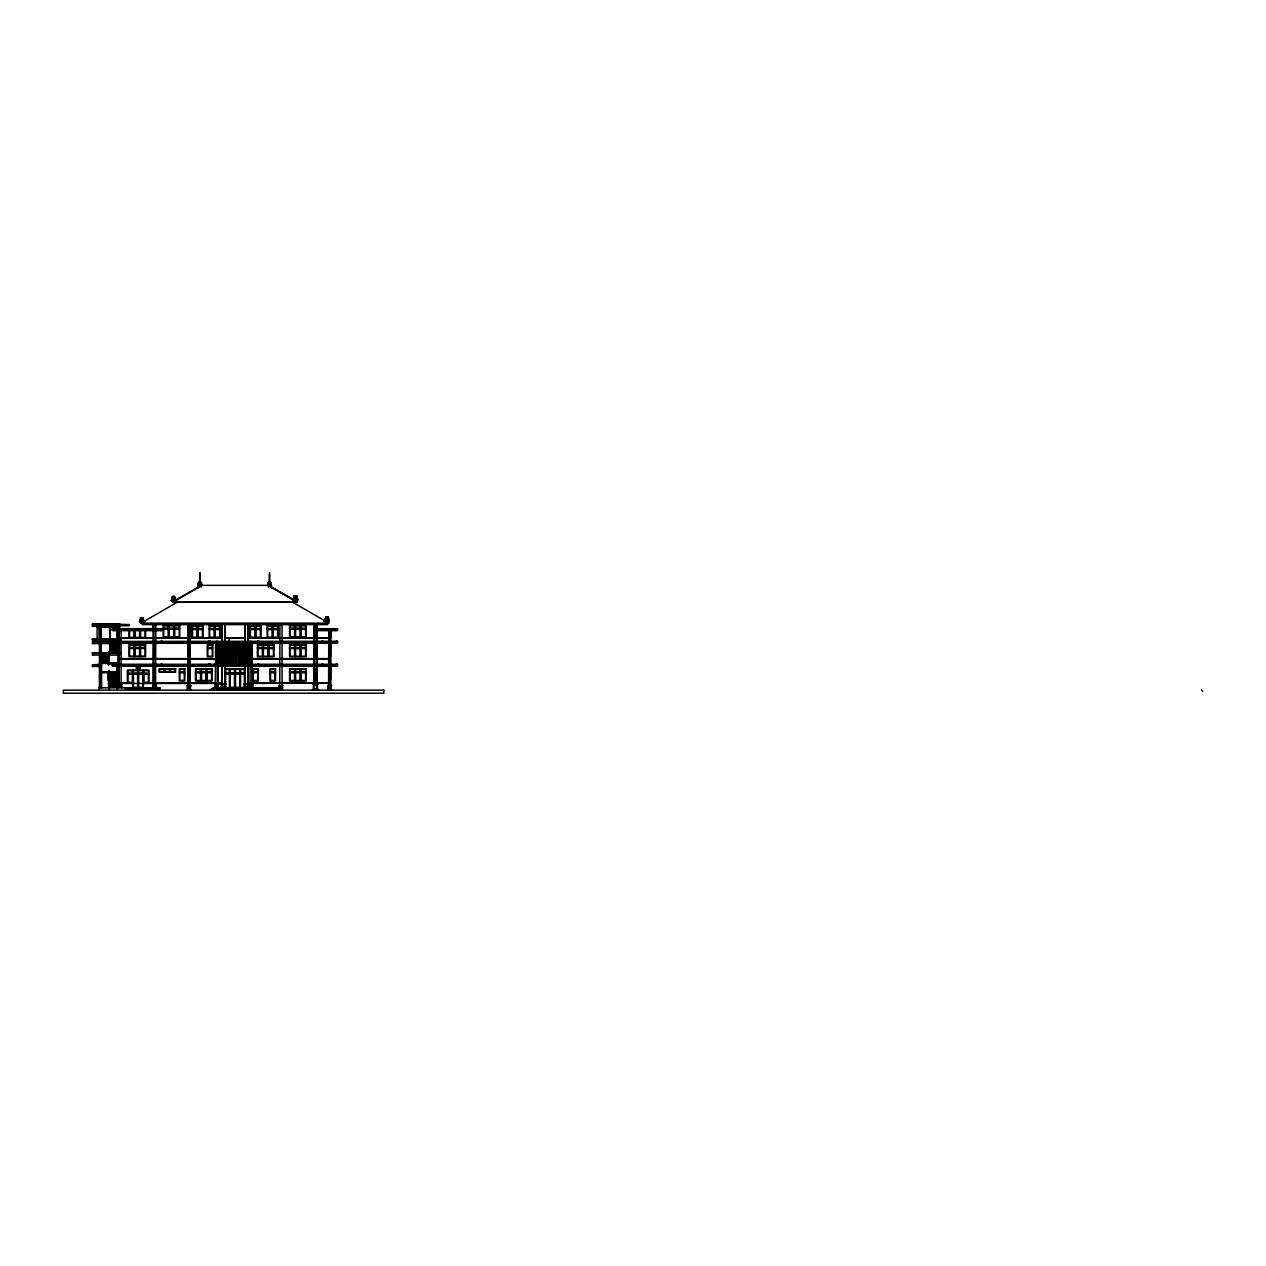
<?xml version="1.0" encoding="UTF-8"?>
<svg xmlns="http://www.w3.org/2000/svg" width="1266" height="1266" viewBox="0 0 1266 1266"><rect width="100%" height="100%" fill="white"/><g stroke="black" fill="none" stroke-linecap="round" stroke-linejoin="round"><path stroke-width="1.5" d="M221.708 664.84L221.708 641.862M231.219 664.84L231.219 641.862M296.355 597.615A2.026 1.424 90 0 0 296.56 598.058C296.56 598.47 289.993 598.644 296.497 597.394M296.149 598.739C291.496 596.602 296.323 601.54 295.532 598.343A2.026 1.424 -90 0 1 295.342 597.9A1.899 1.345 -90 0 1 295.025 597.204L295.01 595.938L294.377 597.457A1.899 1.345 -90 0 0 294.741 598.343L295.12 598.248A1.725 1.219 -90 0 1 295.279 597.647L295.326 598.169M326.122 616.938L325.473 619.169L326.865 620.293M328.147 618.9A2.026 1.424 90 0 0 328.353 619.343L325.932 620.245A1.725 1.219 -90 0 1 325.963 618.932L326.406 617.476L328.574 617.365M293.997 599.04L295.247 597.536M297.352 599.071C299.631 597.774 293.142 603.391 295.105 598.248M155.322 686.504L155.623 624.613M140.7 619.485A2.026 1.424 90 0 1 140.494 619.929C140.732 621.02 144.435 621.416 143.913 621.416M140.684 620.704L141.143 620.245A1.63 1.155 -90 0 0 141.602 619.438M143.533 621.812L141.713 621.527L141.681 620.261A2.026 1.424 -90 0 0 141.871 619.818M172.793 599.182C170.878 601.508 173.395 598.676 171.401 600.48M172.872 599.609L171.765 599.546L172.682 600.495M217.546 684.89C219.873 687.201 213.527 688.118 215.853 684.827M252.029 684.89C254.482 687.137 248.073 688.293 250.336 684.827M143.454 620.198L142.203 620.166L143.311 620.878M174.534 597.979A2.216 1.567 -90 0 0 174.597 596.65L174.281 596.935A2.247 1.583 -90 0 1 174.233 598.138L174.502 598.644A1.63 1.155 -90 0 0 174.866 597.346L174.914 597.789A1.899 1.345 -90 0 1 174.613 598.628L174.249 598.549A1.709 1.203 -90 0 0 174.708 597.014C175.8 599.103 170.055 600.037 172.825 598.897M175.388 600.385C176.591 598.755 169.359 595.859 173.774 596.634M174.882 599.071C176.306 599.894 172.888 599.135 173.015 598.644M295.769 597.979L294.487 597.061L294.614 598.581M328.29 618.647L325.457 618.647L325.995 619.818M326.106 619.739L325.916 618.884A1.614 1.139 -90 0 1 325.837 618.504A2.247 1.583 -90 0 1 325.821 617.349L328.464 617.46L327.752 617.903A1.709 1.203 -90 0 0 328.211 619.565C330.109 619.28 327.229 622.286 329.033 621.163M140.953 620.261L139.861 621.479L140.748 620.514M141.903 621.638L143.374 619.754L142.868 617.539M143.28 621.653L142.283 620.736M143.818 621.464L142.726 621.21L142.694 618.631A1.709 1.203 -90 0 1 142.108 620.198L143.39 619.343L142.124 618.045M171.749 600.242L172.065 598.644A2.026 1.424 90 0 0 172.271 598.201M174.676 598.85L174.328 599.847L174.17 598.945A1.725 1.219 -90 0 0 174.091 597.948A3.118 2.2 -90 0 0 174.392 597.457L174.107 596.476M140.035 621.559L139.925 620.261A2.026 1.424 -90 0 0 140.115 619.818M171.923 598.533A2.026 1.424 -90 0 1 171.717 598.976L172.176 598.786M174.787 600.859L174.597 600.844A2.026 1.44 -90 0 1 174.36 600.321L175.278 600.385L173.711 599.087L175.436 600.242L171.179 600.48M141.349 618.473L140.811 617.586M327.055 620.704L327.103 619.628A2.026 1.424 -90 0 1 326.897 619.185M141.048 619.327L140.937 619.485A1.614 1.139 -90 0 1 140.795 620.15L140.922 619.865M143.707 621.495C141.824 621.701 143.723 619.707 141.776 621.543M143.39 620.53L142.393 621.559A1.725 1.219 -90 0 0 142.821 619.565L142.757 619.644M171.543 599.989L172.714 598.865A1.614 1.139 -90 0 0 172.825 598.47L172.508 598.201M171.907 600.068L172.018 599.04M172.856 598.565L171.97 598.138M174.028 598.628L174.518 597.679A1.63 1.155 -90 0 1 174.154 598.976L174.629 599.103M175.009 599.245L174.091 599.942L175.436 600.163M326.976 618.014A1.709 1.203 -90 0 0 327.435 619.565L327.229 619.834M142.298 618.077L140.225 617.919M172.318 596.492L174.344 596.239M329.413 621.163C320.63 619.343 330.695 621.923 328.226 620.103M328.685 620.656L328.701 620.862A2.026 1.44 -90 0 1 328.385 621.574A1.709 1.203 90 0 1 327.688 621.717A1.788 1.266 -90 0 1 327.324 621.559M142.472 619.739L142.662 619.232A3.118 2.2 -90 0 0 142.821 618.742L143.121 617.792L140.795 617.887M294.519 596.064L293.934 595.922A2.247 1.583 -90 0 0 294.044 597.22A1.614 1.139 -90 0 0 294.361 597.948L294.282 597.932A1.709 1.203 -90 0 1 293.918 596.444L294.06 595.938M295.215 597.552L295.136 597.663A3.118 2.2 -90 0 1 294.962 597.172L295.263 596.08A2.216 1.567 -90 0 0 295.405 597.394M326.818 617.634L326.359 617.507A2.216 1.567 -90 0 0 326.391 618.963A1.614 1.139 -90 0 0 326.66 619.533L326.691 619.501M328.543 621.353L327.577 621.226L328.685 620.593M234.621 650.028L235.365 650.107M294.519 595.795L293.712 597.204A1.899 1.345 -90 0 0 294.013 598.043L296.007 598.043A1.709 1.203 -90 0 1 295.453 596.444L296.086 595.653M139.988 619.628L141.934 619.422M140.558 619.296L141.032 618.631A1.709 1.203 -90 0 1 140.573 620.198L140.447 620.134M293.665 597.362A1.725 1.219 -90 0 0 293.854 598.929L294.503 599.309M325.489 621.226C327.831 620.593 322.767 619.944 328.464 620.53M328.796 618.963L326.85 618.805M327.815 618.758L327.815 618.758A3.118 2.2 -90 0 1 327.562 618.156L328.305 617.428M327.34 619.849L328.606 618.805M143.454 620.957L143.612 620.957M172.16 599.593L171.97 600.654A2.026 1.44 -90 0 1 171.622 600.321L171.828 600.701A1.693 1.187 -90 0 0 172.825 601.002M174.645 599.404L174.138 599.926M142.678 621.195L142.441 620.008A1.899 1.345 -90 0 0 142.71 618.979M143.105 620.799L142.298 621.29M175.119 600.416L175.056 599.293M293.396 598.755L294.424 597.41M294.851 598.723L295.294 599.688M172.097 599.91L171.97 599.878M295.658 599.229L292.24 599.182M297.083 597.9A2.026 1.424 -90 0 0 297.288 598.343L296.972 599.135M142.488 621.305L142.916 621.796M174.17 599.704L175.04 600.717M174.534 599.324L174.771 599.514A1.725 1.219 -90 0 0 174.961 597.948L174.961 598.058M119.146 686.457C119.684 689.068 123.514 683.134 118.862 685.096M141.159 619.58L140.937 619.485A2.216 1.567 -90 0 0 141.143 618.267L141.301 618.473M173.964 598.612C171.622 601.477 177.193 599.752 175.483 601.192A1.693 1.187 -90 0 1 174.344 601.176A2.026 1.44 -90 0 1 174.012 600.67M296.307 597.22L296.117 597.615A1.614 1.139 -90 0 0 296.418 598.248L296.228 598.138M325.979 620.182L326.881 621.005M171.796 598.28L174.645 598.232A1.725 1.219 -90 0 1 174.423 599.847L174.93 600.543M296.007 598.043L296.117 597.52A2.247 1.583 -90 0 1 296.07 596.349L295.769 596.872A3.118 2.2 -90 0 0 296.038 597.378L296.181 597.33M325.758 617.412L325.71 617.729A1.709 1.203 -90 0 0 326.011 619.09L325.409 619.612L326.565 619.533A1.709 1.203 -90 0 1 326.217 618.014L326.311 617.634M328.416 619.248L327.657 619.027M142.298 621.036L142.441 620.593A1.725 1.219 -90 0 0 142.52 619.232L143.39 619.232A1.725 1.219 -90 0 1 143.011 621.1L142.773 621.479A2.026 1.44 -90 0 0 143.216 622.144L144.815 621.036L144.277 622.144M173.758 598.153L173.774 598.296A3.118 2.2 -90 0 0 174.043 597.789L173.727 596.872M294.313 599.277L293.427 599.087M325.868 621.179L326.406 620.799M325.694 620.293L325.837 619.976M325.773 620.087L324.951 620.831M174.138 598.312L174.17 598.296A1.899 1.345 -90 0 0 174.265 597.694L174.075 597.71M295.247 596.175L297.019 596.08M224.573 686.663C227.421 684.051 219.477 684.099 222.31 686.663M247.55 686.663L248.025 685.048L244.939 685.033M175.325 600.211L174.914 599.862M294.867 598.138C294.661 594.656 293.206 599.135 293.886 598.28M293.997 599.087C295.928 601.144 293.206 599.024 293.522 600.575A1.788 1.266 -90 0 0 293.886 600.749A1.709 1.203 90 0 0 294.582 600.59A2.026 1.44 90 0 0 294.994 600.037L293.87 599.831L295.263 599.657M326.327 621.02L324.982 620.941L325.916 620.767M328.448 618.963L328.321 618.995A3.118 2.2 -90 0 1 328.068 618.457L328.226 617.491M225.934 684.226L220.854 684.115L225.934 684.115M248.927 684.226L243.847 684.115L248.927 684.115M312.892 684.115L317.972 684.226L312.908 684.305M186.656 690.128L191.119 689.986M220.506 687.644L220.885 687.137A2.405 1.709 90 0 1 221.218 686.963L225.665 686.963A2.405 1.709 -90 0 1 225.997 687.121L226.361 687.644M243.499 687.644L243.863 687.137A2.405 1.709 -90 0 1 244.196 686.963L248.658 686.963A2.405 1.709 -90 0 1 248.975 687.121L249.355 687.644M312.465 689.938L312.829 689.432A2.405 1.709 -90 0 1 313.161 689.258L317.608 689.163A2.405 1.709 -90 0 1 317.94 689.432L318.32 689.938M327.593 689.986L331.391 689.416M139.877 620.498L143.074 621.321M323.843 621.036L325.03 621.179M325.457 622.033A1.788 1.266 -90 0 1 325.077 621.859L324.539 620.751L325.647 621.464M324.333 621.321L328.464 621.511M117.833 687.723L118.007 687.485A1.804 1.282 -90 0 1 118.355 687.327M174.771 598.834L173.569 599.467M152.316 687.723L152.49 687.485A1.804 1.282 -90 0 1 152.838 687.327L156.114 687.311A1.804 1.282 -90 0 1 156.462 687.485L156.636 687.723M214.54 687.691L214.714 687.454A1.804 1.282 -90 0 1 215.046 687.28L218.322 687.28A1.804 1.282 -90 0 1 218.67 687.454L218.844 687.691M249.006 687.691L249.18 687.454A1.804 1.282 -90 0 1 249.529 687.28L252.804 687.28A1.804 1.282 -90 0 1 253.153 687.454L253.469 688.641M326.755 618.868L326.691 618.947A3.118 2.2 -90 0 1 326.533 618.457L325.504 618.488A1.899 1.345 -90 0 0 325.805 619.327L325.773 619.754M326.042 618.346L326.011 618.773A1.899 1.345 -90 0 0 326.311 619.628L326.422 619.549A1.63 1.155 -90 0 1 326.058 618.346L327.15 618.346A2.216 1.567 -90 0 1 327.134 617.349L326.802 618.409M296.276 596.064L293.934 595.922M190.77 685.84L187.146 685.871L190.85 685.776M279.074 685.666L282.745 685.666M282.729 685.84L279.09 685.84M327.926 685.666L331.581 685.666M331.581 685.84L327.926 685.84M294.361 598.391L293.538 598.407M294.392 595.906L294.234 596.872M295.928 595.906L295.753 597.489A1.899 1.345 -90 0 0 295.991 598.201A1.63 1.155 -90 0 1 295.579 597.061M326.691 617.491L326.565 618.314A1.709 1.203 -90 0 1 326.47 617.729M235.191 651.721L233.973 654.475L232.374 651.721M294.851 599.768L294.029 599.942M326.106 621.448L326.691 621.195M327.577 621.226L328.923 621.274M328.875 620.134L328.052 619.913M328.021 619.422L327.625 619.628A1.899 1.345 -90 0 1 327.324 618.773L327.641 617.634A2.247 1.583 -90 0 0 327.657 618.805A1.614 1.139 -90 0 0 327.989 619.533L326.675 619.296M296.861 596.159L296.181 596.729A1.709 1.203 -90 0 0 296.56 598.185L296.323 598.138M328.385 617.222L327.245 617.729A1.709 1.203 -90 0 0 327.704 619.28M143.359 619.074A1.899 1.345 -90 0 1 143.042 619.913L143.517 620.261M326.28 621.131L326.359 621.195M143.026 620.482L142.457 620.356A1.63 1.155 -90 0 0 142.726 618.963L142.789 619.311A1.899 1.345 -90 0 1 142.457 620.245L142.488 620.53M174.312 597.046L174.36 597.346A1.709 1.203 -90 0 1 173.901 598.913L173.743 599.546M296.481 596.191L296.497 597.172A3.118 2.2 -90 0 0 296.766 597.663M173.838 599.071L174.835 599.34M294.709 598.755L294.218 599.483M327.704 617.128L326.311 617.048M295.089 597.41A1.899 1.345 -90 0 0 295.405 598.343L295.041 598.644M294.06 599.309L297.842 599.72M143.137 622.033L139.719 621.622M325.694 621.4L326.327 621.242M328.495 623.141L327.293 624.613L142.567 624.613L141.365 623.141M328.068 621.226L328.163 621.195M139.371 621.796L145.02 621.606M172.303 598.897L172.334 598.913A1.709 1.203 -90 0 0 172.825 597.346L172.587 596.84M294.44 599.847L294.82 599.657A1.725 1.219 -90 0 1 294.392 597.647L297.225 597.679M118.244 684.146L121.742 684.146M121.71 684.51L118.308 684.526M152.727 684.146L156.224 684.146M156.193 684.51L152.79 684.526M214.951 684.115L218.432 684.115M249.418 684.115L252.915 684.115M295.057 598.454L295.231 598.407A1.709 1.203 -90 0 1 294.646 596.729L294.693 596.397A2.216 1.567 -90 0 0 294.82 597.679M173.284 600.1L172.176 600.543M325.789 617.191L326.011 618.077M294.123 597.979L294.155 597.995A1.63 1.155 -90 0 1 293.759 596.761M174.138 600.954L201.389 585.351L268.487 585.351L297.178 602.315L172.445 601.92M199.696 586.728L172.682 602.315L297.178 601.92M177.905 601.841L141.001 623.141L328.859 623.141L291.955 601.841M141.112 617.539L141.555 617.982A2.247 1.583 -90 0 1 141.76 618.425M142.235 619.913L143.042 619.913A1.63 1.155 -90 0 0 143.311 618.631M172.366 596.856L172.603 597.995M155.655 686.773C152.695 689.005 152.395 682.96 155.655 685.096M172.698 600.416L172.667 599.404M233.308 650.186C233.656 648.303 233.34 651.389 233.308 649.458M143.137 619.818L142.694 619.818A1.614 1.139 -90 0 0 142.963 619.264A2.216 1.567 -90 0 0 143.042 617.935L143.153 618.299A1.709 1.203 -90 0 1 142.678 619.865L142.789 619.834M326.739 619.913L328.654 619.913M198.082 584.148L201.642 584.148L201.642 583.056L198.082 583.056L198.002 588.12M198.002 584.37L201.721 584.37M267.664 584.37L271.367 584.37L271.367 588.12M173.774 597.346L174.866 597.346M172.477 597.963L172.587 597.963A3.118 2.2 90 0 0 172.809 597.584A2.216 1.567 -90 0 0 172.936 596.982L173.046 597.109M294.741 598.343L295.88 598.28M176.37 599.752L173.569 600.29M176.575 600.321L171.511 600.337M173.489 600.67L176.021 600.1M142.061 621.036L144.815 621.036M92.196 626.338L120.001 626.338L120.001 624.106L92.196 624.106L129.164 624.613L129.164 625.768L119.558 625.721M92.196 624.692L129.164 624.66M315.614 625.293L315.614 637.463M118.039 626.575L97.165 626.575L97.165 641.672L118.039 641.672M97.165 626.828L118.039 626.828M99.413 627.097L99.413 642.432M100.394 627.24L118.846 627.24M99.413 628.648L101.201 628.648M163.187 628.696L179.74 628.696M289.566 628.696L306.119 628.696M315.392 628.648L337.563 628.648L337.516 630.199L315.392 630.199M191.926 629.044L202.956 629.044M209.175 629.044L220.205 629.044M249.908 629.044L260.954 629.044M267.158 629.044L278.188 629.044M113.671 629.218L162.285 629.218M315.392 629.218L336.076 629.218M112.183 629.566L162.285 629.566M315.392 629.566L337.563 629.566M315.392 630.658L336.645 630.658L336.645 628.648M330.727 631.702L330.727 636.418M330.727 637.478L330.204 630.642M120.001 637.985L221.518 637.985M225.348 637.985L244.512 637.985M248.342 637.985L329.983 637.985L329.983 641.276M120.001 638.222L221.518 638.222M225.348 638.222L244.512 638.222M248.342 638.222L329.983 638.222M120.001 639.156L92.196 639.156L118.846 639.457M92.196 639.393L120.001 639.393M120.001 641.166L92.196 641.166L113.022 641.925M97.165 641.419L337.563 641.276M113.671 641.862L336.076 641.862M112.183 642.21L337.563 642.21M109.936 642.432L109.477 627.097M117.342 642.432L116.883 627.097M101.375 642.717L337.516 642.827L337.516 641.276M92.687 642.97L109.968 642.97M92.196 643.587L120.001 643.587M110.443 643.682L117.422 643.682M110.443 644.441L117.422 644.6M251.174 644.568L251.174 656.706M251.681 645.106L251.681 647.464M315.614 645.233L315.614 657.355M330.489 645.628L330.489 647.986M110.443 646.277L117.422 646.277M110.443 647.195L117.422 647.195M110.443 647.369L117.422 647.369M110.443 648.129L117.422 648.129M129.053 647.955L145.606 647.955M207.276 648.065L212.783 648.065M257.378 648.065L273.931 648.065M289.566 648.065L306.119 648.065M110.443 648.287L117.422 648.287M251.681 648.524L251.681 656.168M110.443 649.047L117.422 649.047M236.615 649.126L231.219 649.126L231.219 656.168L236.615 656.168M330.489 649.047L330.489 656.69M110.443 649.205L117.422 649.205M235.365 649.347L235.476 650.297L234.811 649.347M110.443 649.964L117.422 649.964M110.443 650.123L117.422 650.123M110.443 650.882L117.422 650.882M110.443 651.04L117.422 651.04M110.443 651.8L117.422 651.8M101.217 651.832L101.786 663.162M110.443 651.958L117.422 651.958M120.001 652.718L92.196 652.718L118.846 653.414M101.549 653.129L108.512 653.129M92.196 653.351L120.001 653.351M101.549 654.047L108.512 654.047M101.549 654.205L108.512 654.205M101.549 654.965L108.512 654.965M118.846 655.076L92.196 655.076M232.374 655.756L231.805 651.072L233.814 653.683L235.808 651.072L235.191 655.756M101.549 656.801L108.512 656.801M101.549 656.959L108.512 656.959M101.549 657.877L108.512 657.719M120.001 658.589L216.565 658.589M120.001 658.985L216.565 658.985M251.348 658.985L329.983 658.985M101.549 659.554L108.512 659.728M101.549 660.472L108.512 660.472M101.549 660.646L108.512 660.646M101.549 661.564L108.512 661.39M101.549 662.324L108.512 662.324M101.549 662.482L108.512 662.482M118.039 663.115L101.185 663.115L100.932 687.834M101.185 663.384L118.039 663.384M108.338 663.906L109.509 663.859M117.058 663.859L117.627 688.846M101.454 664.159L92.196 664.919L101.454 664.84M116.282 664.159L120.001 664.159M337.563 664.27L112.183 664.27L112.231 665.821L337.516 665.821L337.516 664.27M113.671 664.84L336.076 664.84M112.183 665.188L337.563 665.188M101.454 666.502L92.196 666.502M116.282 666.502L120.017 666.502M330.489 668.606L330.489 670.964M244.734 668.844L225.237 668.844L225.395 687.834M315.614 668.844L315.614 680.966M117.532 670.774L116.836 687.834M101.375 672.088L117.2 672.088M330.489 672.024L330.489 679.668M101.185 672.388L118.039 672.388M179.313 672.183L184.836 672.183M195.486 672.262L212.039 672.262M252.789 672.262L258.296 672.262M270.022 672.262L275.545 672.262M289.566 672.262L306.119 672.262M101.185 672.657L118.039 672.657M108.148 672.8L108.148 680.443M109.272 673.116L117.311 673.116M109.272 673.29L117.311 673.29M109.477 673.465L109.936 672.657M127.391 673.702L148.913 673.702M225.237 673.528L244.734 673.528M109.272 674.208L117.311 674.034M109.272 674.968L117.311 674.968M109.272 675.126L117.311 675.126M109.272 675.886L117.311 676.06M109.272 676.804L117.311 676.804M109.272 676.978L117.311 676.978M109.272 677.896L117.311 677.721M109.272 678.639L117.311 678.639M109.272 678.813L117.311 678.813M109.272 679.731L117.311 679.731M109.272 680.475L117.311 680.475M109.272 680.649L117.311 680.649M108.67 680.981L108.148 672.278M109.272 681.567L117.311 681.393M313.826 682.105L314.031 624.613M316.943 682.105L316.737 624.613M109.272 682.311L117.311 682.311M221.882 682.406L222.088 665.061M225 682.406L224.794 665.061M244.86 682.406L245.066 624.613M247.978 682.406L247.772 624.613M109.272 682.485L117.311 682.485M120.001 682.865L132.914 682.865M143.39 682.865L222.484 682.865M153.328 683.102L153.487 624.613M215.536 683.07L215.695 641.862L215.536 683.988M217.831 683.07L217.689 641.276M252.314 683.07L252.171 641.862M109.272 683.229L117.311 683.229M120.001 683.466L222.484 683.466M247.772 683.466L329.983 682.865L247.772 682.865L247.772 688.467M187.811 684.21L187.954 624.613M190.106 684.21L189.947 624.613M220.854 684.115L226.013 684.115M243.847 684.115L249.006 684.115M317.893 684.115L312.813 684.115M218.243 684.779L214.998 684.495M249.624 684.779L252.725 684.779M221.487 684.811L221.487 686.457M317.339 685.017L317.339 688.815M109.272 685.08L117.311 685.254M190.786 685.666L187.131 685.84M109.272 685.998L117.311 685.998M109.272 686.172L117.311 686.172M187.526 686.362L187.526 689.163M282.35 686.362L282.35 689.163M328.321 686.362L328.321 689.163M225.665 686.852L221.218 686.963M244.196 686.852L248.658 686.963M100.932 686.979L101.723 687.834M109.272 687.09L117.643 686.979M117.564 687.216L121.631 687.264M253.469 687.691L240.587 687.454L240.587 673.908L244.385 673.908L244.385 687.454M99.096 687.834L160.228 687.834L160.228 690.128M279.469 687.834L213.242 687.834L213.242 688.641M213.242 688.008L279.469 688.008M160.228 688.641L125.397 688.641L125.397 687.834M211.517 688.815L281.194 688.815M160.228 689.384L127.122 688.641M209.792 689.559L283.062 689.986M186.656 689.986L191.261 690.128M280.134 689.986L283.204 690.128M174.17 598.897L174.36 598.913A1.899 1.345 -90 0 0 174.566 598.122M325.71 619.232L325.916 619.264A1.63 1.155 -90 0 1 325.552 618.045M137.788 665.299L137.139 665.963M252.725 684.02L252.599 688.641M218.243 684.02L218.132 687.691M327.324 619.533L327.435 619.565A1.614 1.139 -90 0 1 327.071 619.042L327.039 618.995M249.449 684.463L249.529 687.28M172.318 597.805L172.413 597.869A3.118 2.2 -90 0 1 172.239 598.296L172.255 598.327M140.178 619.422L140.447 619.612A3.118 2.2 -90 0 0 140.716 619.074M142.472 618.219L142.52 618.33A2.247 1.583 -90 0 1 142.425 619.422M270.164 586.728L297.415 601.92L268.487 585.351M327.182 620.941L328.179 621.464M327.087 621.321L327.831 621.859A1.662 1.171 -90 0 0 328.954 621.812A2.026 1.44 -90 0 0 329.302 621.321M141.998 619.47L142.077 619.58A3.118 2.2 -90 0 0 142.251 619.074L142.298 618.615M1201.497 689.923L1202.7 691.394M325.441 620.467L325.963 619.042M328.907 619.739L328.859 619.628A2.026 1.424 -90 0 1 328.654 619.185M294.535 598.454L294.535 597.362A1.725 1.219 -90 0 0 294.503 598.185M122.153 687.723L121.979 687.485A1.804 1.282 -90 0 0 121.631 687.327L121.552 684.59M144.229 621.384L143.691 622.476A1.693 1.187 -90 0 1 142.552 622.461A2.026 1.44 -90 0 1 142.219 621.954M173.537 599.372L173.474 598.976A2.026 1.424 -90 0 0 173.679 598.533M336.645 641.276L336.645 643.302L113.101 643.302L113.101 641.276M336.645 664.27L336.645 666.28L113.101 666.28L113.101 664.27M336.076 628.648L336.076 630.658M336.076 641.276L336.076 643.302M336.076 664.27L336.076 666.28M332.056 690.128L327.451 690.128M331.66 685.697L327.862 685.776M331.186 685.365L331.186 690.128M330.901 628.648L330.901 685.365M329.983 664.27L329.983 658.589L251.348 658.589L251.348 664.27M329.761 628.648L329.761 686.235M328.764 628.648L328.606 685.365M328.321 685.365L328.321 690.128M323.147 628.648L323.147 629.566M323.194 641.276L323.147 642.827M323.194 664.27L323.147 665.821M322.276 628.648L322.276 630.199M322.276 641.276L322.276 643.302M322.276 664.27L322.276 666.28M321.706 641.276L321.706 643.302M321.706 664.27L321.706 666.28M318.51 690.128L312.259 690.128M317.339 683.656L317.339 690.128M316.943 624.613L316.943 683.656M316.532 624.613L316.532 684.21M316.389 624.613L316.389 684.21M313.826 624.613L313.826 683.656M313.43 683.656L313.43 690.128M300.596 625.277L300.596 637.399M300.596 644.647L300.596 656.769M300.596 668.844L300.596 680.966M295.089 625.277L295.089 637.399M295.089 644.647L295.089 656.769M295.089 668.844L295.089 680.966M282.919 690.128L209.792 690.128M282.809 685.776L279.011 685.697M282.35 685.365L282.35 690.128M282.049 624.613L282.049 685.365M281.194 689.384L211.517 689.384M280.91 641.276L280.91 642.21M280.91 664.27L280.91 665.188M279.913 624.613L279.754 685.365M279.469 685.365L279.469 689.416M278.931 664.84L278.931 666.28M272.665 625.626L272.665 637.748M270.718 587.139L270.718 582.534L268.313 582.534L268.313 587.139M270.402 582.534L270.402 581.616L268.629 581.616L268.629 582.534M269.563 572.77L269.563 581.616M269.452 572.77L269.452 581.616M268.424 644.647L268.424 656.769M262.901 644.647L262.901 656.769M259.15 641.276L258.929 642.827M258.929 664.27L258.929 665.821M258.058 641.276L258.058 643.302M258.058 664.27L258.058 666.28M257.489 641.276L257.489 643.302M257.489 664.27L257.489 666.28M255.431 625.626L255.431 637.748M252.899 687.834L252.899 688.641M252.314 641.862L252.314 683.988M251.174 641.276L251.174 664.84M250.177 641.276L250.019 683.988M249.624 684.02L249.734 688.641M248.769 641.862L248.88 664.84M248.864 687.691L248.864 688.641M248.373 683.656L248.373 687.834M247.978 624.613L247.978 641.957M247.978 665.061L247.978 683.656M247.487 641.862L247.487 664.84M246.253 641.862L246.253 664.84M246.142 641.862L246.142 664.84M244.86 624.613L244.734 687.834M244.48 683.656L244.48 687.834M243.61 641.862L243.499 664.84M242.233 641.862L242.123 664.84M240.936 641.862L240.825 664.84M240.224 668.844L240.224 687.834M239.496 641.862L239.496 664.84M239.385 641.862L239.385 664.84M238.15 641.862L238.261 664.84M236.742 641.862L236.631 664.84M235.365 641.862L235.254 664.84M234.985 668.844L234.985 687.834M233.988 641.862L233.878 664.84M232.612 641.862L232.612 664.84M232.485 641.862L232.485 664.84M231.108 641.862L231.108 664.84M229.747 668.844L229.747 687.834M229.178 637.985L229.178 641.276M228.355 641.862L228.466 664.84M227.041 641.862L227.041 664.84M226.931 641.862L226.931 664.84M225.601 687.454L225.601 673.908L229.383 673.908L229.383 687.454L220.316 687.834M225 624.613L225 641.957M225 665.061L225 683.656M224.794 624.613L224.794 641.957M222.911 641.862L223.038 664.84M222.088 624.613L222.088 641.957M221.882 624.613L221.882 641.957M221.882 665.061L221.882 683.656M221.597 641.862L221.597 664.84M221.487 683.656L221.487 687.834M220.363 641.862L220.252 664.84M219.081 641.862L219.081 664.84M218.986 641.862L218.986 664.84M218.986 688.641L218.986 687.691L214.381 687.691L214.381 688.641M217.831 641.862L217.831 683.988M216.692 641.276L216.692 664.84M215.252 683.988L215.252 687.691M214.682 625.626L214.682 637.748M210.362 641.276L210.362 643.302M210.362 664.27L210.362 666.28M209.792 641.276L209.792 643.302M209.792 664.27L209.792 666.28M208.922 641.276L208.922 642.827M208.922 664.27L208.922 665.821M208.7 641.276L208.7 642.21M208.7 664.27L208.7 665.188M206.516 668.844L206.516 680.966M201.072 587.139L201.072 582.534L198.651 582.534L198.651 587.139M201.009 668.844L201.009 680.966M200.756 582.534L200.756 581.616L198.968 581.616L198.968 582.534M199.917 572.77L199.917 581.616M199.806 572.77L199.806 581.616M197.449 625.626L197.449 637.748M190.501 685.365L190.391 690.128M190.106 624.613L190.106 685.365M188.951 641.276L188.951 642.21M188.951 664.27L188.951 665.188M187.811 624.613L187.811 685.365M187.526 685.365L187.526 690.128M174.233 625.277L174.233 637.399M170.119 668.764L170.119 672.183M168.71 625.277L168.71 637.399M164.596 668.764L164.596 672.183M162.285 641.276L162.238 642.827M162.238 664.27L162.238 665.821M161.368 628.648L161.368 630.658L113.101 630.658L113.101 628.648M161.368 641.276L161.368 643.302M161.368 664.27L161.368 666.28M160.798 628.648L160.798 630.658M160.798 641.276L160.798 643.302M160.798 664.27L160.798 666.28M156.778 687.723L156.778 688.672M156.367 684.289L152.569 684.289M155.908 684.02L155.908 688.071M155.465 624.613L155.465 684.21M155.212 644.473L155.212 656.611M155.212 669.081L155.212 681.203M153.328 624.613L153.328 684.02M152.917 624.613L153.123 630.373M152.917 684.02L153.044 687.723M152.173 687.723L152.173 688.672M148.913 682.865L148.913 670.11L127.391 670.11L127.391 682.865M145.606 629.234L145.606 637.937M143.39 670.11L143.39 687.834M140.083 629.234L140.083 637.937M140.083 644.536L140.083 656.674M140.13 665.141L140.13 670.062M138.152 670.11L138.152 687.834M136.348 665.141L136.348 670.062M134.56 629.234L134.56 637.937M134.56 644.536L134.56 656.674M132.914 670.11L132.914 687.834M129.053 629.234L129.053 637.937M121.9 684.352L118.102 684.289M121.552 684.02L121.425 687.723M121.14 628.648L121.14 684.02M119.669 624.613L119.669 630.484M119.479 644.552L119.479 656.674M119.51 664.84L119.51 666.438M119.004 628.648L119.004 684.21M118.862 624.613L118.703 687.216M118.434 684.02L118.561 688.071M117.88 624.613L117.88 687.216M117.58 640.438L117.58 653.414L117.342 627.097M117.342 663.384L117.295 688.815M117.247 640.406L117.247 653.446M117.2 670.774L117.058 688.846M116.883 663.384L116.883 664.191M113.671 628.648L113.671 630.658M113.671 641.276L113.671 643.302M113.671 664.27L113.671 666.28M112.231 641.276L112.231 642.827M110.696 642.115L110.696 653.446M109.936 627.097L110.11 653.446M109.936 663.384L109.936 664.191M109.477 663.384L109.477 664.191M109.509 670.996L109.509 688.846M109.177 671.027L109.272 688.815M108.908 664.856L108.908 651.832L108.338 664.856M108.939 670.996L108.939 688.846M108.575 651.879L108.575 664.856M108.67 670.679L108.67 688.182M108.559 682.865L108.559 687.834M101.549 651.879L101.612 686.979M101.533 687.834L99.096 687.264L99.096 690.128M101.201 624.613L101.201 687.264M100.394 624.613L100.394 687.264M99.413 624.613L99.413 687.264M93.051 639.457L93.051 641.118M93.051 653.351L93.051 655.013M92.687 624.613L92.687 626.274M92.687 639.393L92.687 641.118M92.687 641.862L92.687 643.508M92.687 653.351L92.687 655.076M92.687 664.84L92.687 666.502M296.418 600.638A1.662 1.171 -90 0 0 297.399 600.527A2.026 1.44 -90 0 0 297.732 600.037M295.801 598.185A1.709 1.203 -90 0 1 295.405 596.729M294.851 598.343A1.63 1.155 -90 0 1 294.487 597.061M326.565 621.321A2.026 1.44 90 0 1 326.137 621.859A1.709 1.203 90 0 1 325.457 622.017M325.647 620.213A1.725 1.219 -90 0 1 325.457 618.647M141.381 622.239A1.693 1.187 -90 0 1 140.621 622.271M171.274 600.67A2.026 1.44 90 0 0 171.685 601.208A1.709 1.203 -90 0 0 172.382 601.35A1.788 1.266 90 0 0 172.746 601.192M141.792 618.631A1.709 1.203 -90 0 1 141.333 620.198M139.466 621.954A2.026 1.44 90 0 0 139.893 622.492A1.709 1.203 -90 0 0 140.589 622.635A1.788 1.266 -90 0 0 140.953 622.476M188.128 689.115C193.73 689.559 186.007 682.738 188.128 689.115M280.071 689.115C285.61 689.654 278.172 682.596 280.071 689.115M314.253 688.751C321.991 689.147 311.373 680.143 314.253 688.751M328.923 689.115C334.493 689.638 326.945 682.611 328.923 689.115M231.567 649.743L231.567 649.743M235.761 649.743L235.761 649.743M138.959 666.502L138.168 668.337C135.921 662.324 137.187 674.905 137.155 666.96L138.01 668.875L139.118 666.96L139.561 669.777L138.959 666.502M271.288 583.056L267.743 583.056L267.743 584.148L271.288 584.148L271.288 583.056M179.74 625.277L163.187 625.277L163.187 637.399L179.74 637.399L179.74 625.277M306.119 625.277L289.566 625.277L289.566 637.399L306.119 637.399L306.119 625.277M202.956 625.626L191.926 625.626L191.926 637.748L202.956 637.748L202.956 625.626M220.205 625.626L209.175 625.626L209.175 637.748L220.205 637.748L220.205 625.626M260.954 625.626L249.908 625.626L249.908 637.748L260.954 637.748L260.954 625.626M278.188 625.626L267.158 625.626L267.158 637.748L278.188 637.748L278.188 625.626M168.172 625.8L163.725 625.8L163.725 628.158L168.172 628.158L168.172 625.8M173.695 625.8L169.233 625.8L169.233 628.158L173.695 628.158L173.695 625.8M179.218 625.8L174.755 625.8L174.755 628.158L179.218 628.158L179.218 625.8M294.551 625.8L290.104 625.8L290.104 628.158L294.551 628.158L294.551 625.8M300.074 625.8L295.611 625.8L295.611 628.158L300.074 628.158L300.074 625.8M305.581 625.8L301.134 625.8L301.134 628.158L305.581 628.158L305.581 625.8M196.91 626.148L192.464 626.148L192.464 628.506L196.91 628.506L196.91 626.148M202.433 626.148L197.971 626.148L197.971 628.506L202.433 628.506L202.433 626.148M214.16 626.148L209.697 626.148L209.697 628.506L214.16 628.506L214.16 626.148M219.667 626.148L215.22 626.148L215.22 628.506L219.667 628.506L219.667 626.148M254.893 626.148L250.446 626.148L250.446 628.506L254.893 628.506L254.893 626.148M260.416 626.148L255.954 626.148L255.954 628.506L260.416 628.506L260.416 626.148M272.143 626.148L267.68 626.148L267.68 628.506L272.143 628.506L272.143 626.148M277.65 626.148L273.203 626.148L273.203 628.506L277.65 628.506L277.65 626.148M162.285 628.648L112.183 628.648L112.231 630.199L162.238 630.199L162.285 628.648M168.172 629.218L163.725 629.218L163.725 636.877L168.172 636.877L168.172 629.218M173.695 629.218L169.233 629.218L169.233 636.877L173.695 636.877L173.695 629.218M179.218 629.218L174.755 629.218L174.755 636.877L179.218 636.877L179.218 629.218M294.551 629.218L290.104 629.218L290.104 636.877L294.551 636.877L294.551 629.218M300.074 629.218L295.611 629.218L295.611 636.877L300.074 636.877L300.074 629.218M305.581 629.218L301.134 629.218L301.134 636.877L305.581 636.877L305.581 629.218M196.91 629.566L192.464 629.566L192.464 637.209L196.91 637.209L196.91 629.566M202.433 629.566L197.971 629.566L197.971 637.209L202.433 637.209L202.433 629.566M214.16 629.566L209.697 629.566L209.697 637.209L214.16 637.209L214.16 629.566M219.667 629.566L215.22 629.566L215.22 637.209L219.667 637.209L219.667 629.566M254.893 629.566L250.446 629.566L250.446 637.209L254.893 637.209L254.893 629.566M260.416 629.566L255.954 629.566L255.954 637.209L260.416 637.209L260.416 629.566M272.143 629.566L267.68 629.566L267.68 637.209L272.143 637.209L272.143 629.566M277.65 629.566L273.203 629.566L273.203 637.209L277.65 637.209L277.65 629.566M134.038 629.756L129.575 629.756L129.575 637.399L134.038 637.399L134.038 629.756M139.545 629.756L135.098 629.756L135.098 637.399L139.545 637.399L139.545 629.756M145.068 629.756L140.605 629.756L140.605 637.399L145.068 637.399L145.068 629.756M145.606 644.536L129.053 644.536L129.053 656.674L145.606 656.674L145.606 644.536M212.783 644.647L207.276 644.647L207.276 656.769L212.783 656.769L212.783 644.647M273.931 644.647L257.378 644.647L257.378 656.769L273.931 656.769L273.931 644.647M306.119 644.647L289.566 644.647L289.566 656.769L306.119 656.769L306.119 644.647M134.038 645.074L129.575 645.074L129.575 647.432L134.038 647.432L134.038 645.074M139.545 645.074L135.098 645.074L135.098 647.432L139.545 647.432L139.545 645.074M145.068 645.074L140.605 645.074L140.605 647.432L145.068 647.432L145.068 645.074M212.261 645.169L207.798 645.169L207.798 647.527L212.261 647.527L212.261 645.169M262.363 645.169L257.916 645.169L257.916 647.527L262.363 647.527L262.363 645.169M267.886 645.169L263.423 645.169L263.423 647.527L267.886 647.527L267.886 645.169M273.409 645.169L268.946 645.169L268.946 647.527L273.409 647.527L273.409 645.169M294.551 645.169L290.104 645.169L290.104 647.527L294.551 647.527L294.551 645.169M300.074 645.169L295.611 645.169L295.611 647.527L300.074 647.527L300.074 645.169M305.581 645.169L301.134 645.169L301.134 647.527L305.581 647.527L305.581 645.169M330.489 645.09L329.983 657.212L330.489 645.09M117.422 645.359L110.443 645.359L117.422 645.533M134.038 648.493L129.575 648.493L129.575 656.136L134.038 656.136L134.038 648.493M139.545 648.493L135.098 648.493L135.098 656.136L139.545 656.136L139.545 648.493M145.068 648.493L140.605 648.493L140.605 656.136L145.068 656.136L145.068 648.493M212.261 648.588L207.798 648.588L207.798 656.231L212.261 656.231L212.261 648.588M262.363 648.588L257.916 648.588L257.916 656.231L262.363 656.231L262.363 648.588M267.886 648.588L263.423 648.588L263.423 656.231L267.886 656.231L267.886 648.588M273.409 648.588L268.946 648.588L268.946 656.231L273.409 656.231L273.409 648.588M294.551 648.588L290.104 648.588L290.104 656.231L294.551 656.231L294.551 648.588M300.074 648.588L295.611 648.588L295.611 656.231L300.074 656.231L300.074 648.588M305.581 648.588L301.134 648.588L301.134 656.231L305.581 656.231L305.581 648.588M108.512 655.883L101.549 655.883L108.512 656.041M108.512 658.636L101.549 658.636L108.512 658.795M330.489 668.084L329.983 680.206L330.489 668.084M175.642 668.764L159.089 668.764L159.089 672.183L175.642 672.183L175.642 668.764M184.836 668.764L179.313 668.764L179.313 680.886L184.836 680.886L184.836 668.764M212.039 668.844L195.486 668.844L195.486 680.966L212.039 680.966L212.039 668.844M258.296 668.844L252.789 668.844L252.789 680.966L258.296 680.966L258.296 668.844M275.545 668.844L270.022 668.844L270.022 680.966L275.545 680.966L275.545 668.844M306.119 668.844L289.566 668.844L289.566 680.966L306.119 680.966L306.119 668.844M164.074 669.287L159.611 669.287L159.611 671.645L164.074 671.645L164.074 669.287M169.581 669.287L165.134 669.287L165.134 671.645L169.581 671.645L169.581 669.287M175.104 669.287L170.641 669.287L170.641 671.645L175.104 671.645L175.104 669.287M184.298 669.287L179.835 669.287L179.835 671.645L184.298 671.645L184.298 669.287M200.471 669.366L196.024 669.366L196.024 671.724L200.471 671.724L200.471 669.366M205.994 669.366L201.531 669.366L201.531 671.724L205.994 671.724L205.994 669.366M211.517 669.366L207.054 669.366L207.054 671.724L211.517 671.724L211.517 669.366M229.193 669.398L225.791 669.398L225.791 672.958L229.193 672.958L229.193 669.398M234.447 669.398L230.301 669.398L230.301 672.958L234.447 672.958L234.447 669.398M239.685 669.398L235.539 669.398L235.539 672.958L239.685 672.958L239.685 669.398M244.196 669.398L240.777 669.398L240.777 672.958L244.196 672.958L244.196 669.398M257.773 669.366L253.311 669.366L253.311 671.724L257.773 671.724L257.773 669.366M275.007 669.366L270.56 669.366L270.56 671.724L275.007 671.724L275.007 669.366M294.551 669.366L290.104 669.366L290.104 671.724L294.551 671.724L294.551 669.366M300.074 669.366L295.611 669.366L295.611 671.724L300.074 671.724L300.074 669.366M305.581 669.366L301.134 669.366L301.134 671.724L305.581 671.724L305.581 669.366M132.392 670.663L127.929 670.663L127.929 673.148L132.392 673.148L132.392 670.663M137.646 670.632L133.421 670.632L133.421 672.99L137.646 672.99L137.646 670.632M142.9 670.632L138.659 670.632L138.659 672.99L142.9 672.99L142.9 670.632M148.391 670.663L143.928 670.663L143.928 673.148L148.391 673.148L148.391 670.663M184.298 672.705L179.835 672.705L179.835 680.348L184.298 680.348L184.298 672.705M200.471 672.784L196.024 672.784L196.024 680.428L200.471 680.428L200.471 672.784M205.994 672.784L201.531 672.784L201.531 680.428L205.994 680.428L205.994 672.784M211.517 672.784L207.054 672.784L207.054 680.428L211.517 680.428L211.517 672.784M257.773 672.784L253.311 672.784L253.311 680.428L257.773 680.428L257.773 672.784M275.007 672.784L270.56 672.784L270.56 680.428L275.007 680.428L275.007 672.784M294.551 672.784L290.104 672.784L290.104 680.428L294.551 680.428L294.551 672.784M300.074 672.784L295.611 672.784L295.611 680.428L300.074 680.428L300.074 672.784M305.581 672.784L301.134 672.784L301.134 680.428L305.581 680.428L305.581 672.784M137.63 674.082L133.452 674.082L133.452 687.28L137.63 687.28L137.63 674.082M142.868 674.082L138.69 674.082L138.69 687.28L142.868 687.28L142.868 674.082M234.463 674.082L230.27 674.082L230.27 687.28L234.463 687.28L234.463 674.082M239.701 674.082L235.523 674.082L235.523 687.28L239.701 687.28L239.701 674.082M132.392 674.256L127.929 674.256L127.929 682.311L132.392 682.311L132.392 674.256M148.391 674.256L143.928 674.256L143.928 682.311L148.391 682.311L148.391 674.256M117.311 684.162L109.272 684.162L117.311 684.32M218.591 684.257L214.793 684.257L218.591 684.32M253.073 684.257L249.275 684.257L253.073 684.32M383.804 690.128L63.3 690.128L63.3 693.23L383.804 693.23L383.804 690.128M229.7 664.84L229.7 641.862L229.589 664.84M225.744 664.84L225.744 641.862L225.617 664.84M224.367 664.84L224.367 641.862L224.256 664.84M110.443 653.414L110.443 642.163L110.364 653.414"/></g></svg>
